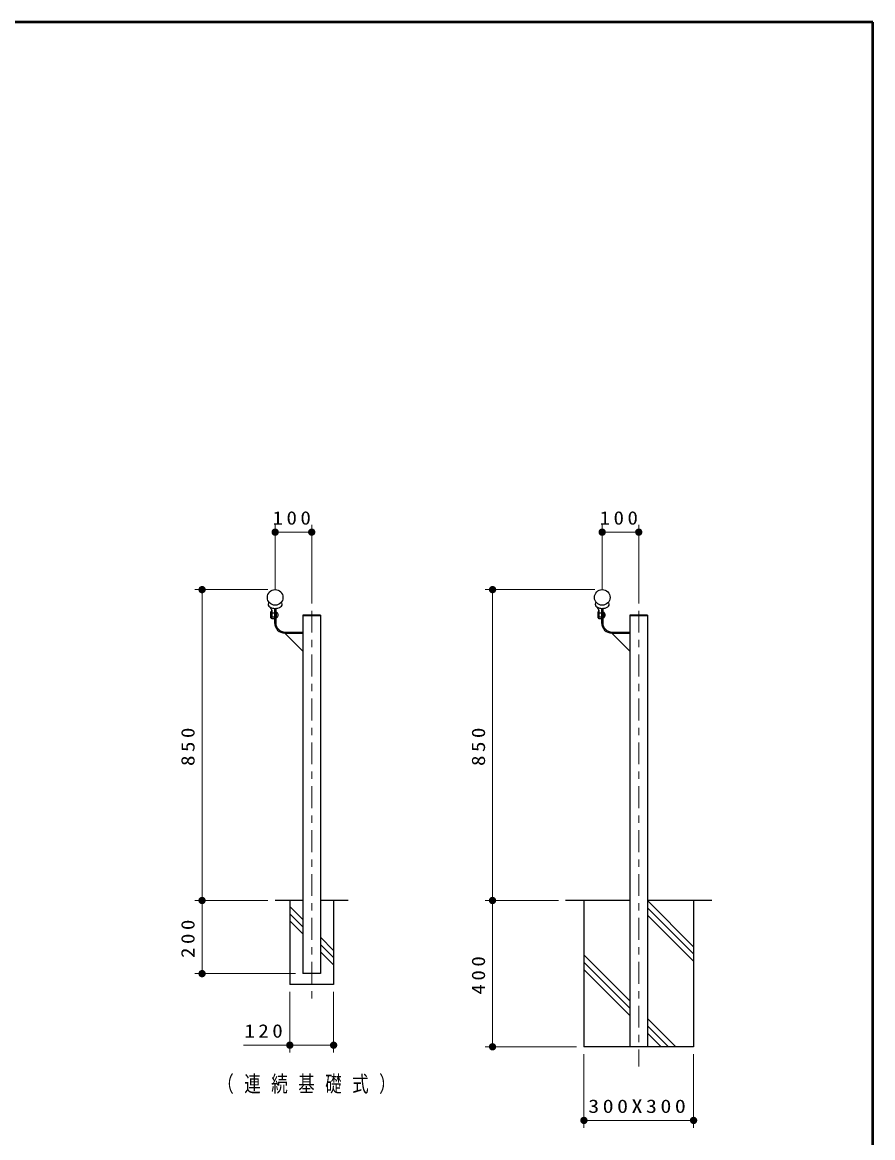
# Model space of a CAD drawing. Units: millimetres on the paper, scale 1:20. Extents: x -365 to 10, y -38 to 257.
# Drawn here: x -116.3 to 0, y 104.5 to 257 of the extents above; entities that cross this region are included whole.
import ezdxf

# ---------------------------------------------------------------- set-up
doc = ezdxf.new("R2010")
doc.units = ezdxf.units.MM
doc.linetypes.add('USER2', pattern=[6, 3, -1, 1, -1])
doc.layers.add('LY_1', color=7, linetype='Continuous', lineweight=25)
doc.layers.add('LY_2', color=7, linetype='Continuous', lineweight=13)
doc.styles.add('ＭＳ ゴシック', font='')
doc.styles.get('ＭＳ ゴシック').set_extended_font_data('MS Gothic')

# ---------------------------------------------------------------- blocks, each defined once
blk = doc.blocks.new('filled_dot')
at = {"color": 0, "linetype": 'Continuous', "lineweight": -2, "const_width": 1.25}
blk.add_lwpolyline([(-0.625, 0, 1), (0.625, 0, 1)], format="xyb", close=True, dxfattribs=at)

msp = doc.modelspace()

# ---------------------------------------------------------------- linework, layer by layer
at = {"layer": 'LY_1', "lineweight": 13}
for p, q in [((-81.748, 179.373), (-81.748, 188.3)), ((-76.748, 177.561), (-76.748, 188.3)), ((-37.006, 179.373), (-37.006, 188.3)), ((-32.006, 177.561), (-32.006, 188.3)), ((-81.748, 187.3), (-76.748, 187.3)), ((-37.006, 187.3), (-32.006, 187.3)), ((-82.748, 179.441), (-92.748, 179.441)), ((-91.748, 136.941), (-91.748, 179.441)), ((-38.006, 179.441), (-53.006, 179.441)), ((-52.006, 136.941), (-52.006, 179.441)), ((-82.748, 136.941), (-92.748, 136.941)), ((-91.748, 126.941), (-91.748, 136.941)), ((-77.963, 134.342), (-79.748, 136.127)), ((-43.006, 136.941), (-53.006, 136.941)), ((-52.006, 116.941), (-52.006, 136.941)), ((-24.506, 130.627), (-30.819, 136.941)), ((-24.506, 129.637), (-30.791, 135.922)), ((-77.963, 133.352), (-79.748, 135.137)), ((-24.506, 128.647), (-30.791, 134.932)), ((-77.963, 132.362), (-79.748, 134.147)), ((-73.748, 130.127), (-75.533, 131.912)), ((-73.748, 129.137), (-75.533, 130.922)), ((-73.748, 128.147), (-75.533, 129.932)), ((-33.221, 123.22), (-39.506, 129.505)), ((-33.221, 122.23), (-39.506, 128.515)), ((-78.963, 126.941), (-92.748, 126.941)), ((-33.221, 121.24), (-39.506, 127.525)), ((-79.748, 124.441), (-79.748, 116.161)), ((-73.748, 124.441), (-73.748, 116.161)), ((-26.941, 116.941), (-30.791, 120.79)), ((-27.931, 116.941), (-30.791, 119.8)), ((-28.921, 116.941), (-30.791, 118.81)), ((-73.748, 117.161), (-86.068, 117.161)), ((-40.506, 116.941), (-53.006, 116.941)), ((-39.506, 115.941), (-39.506, 105.876)), ((-24.506, 115.941), (-24.506, 105.876)), ((-24.506, 106.876), (-39.506, 106.876))]:
    msp.add_line(p, q, dxfattribs=at)
at = {"layer": 'LY_1'}
for p, q in [((-82.659, 177.62), (-82.577, 177.701)), ((-82.539, 177.101), (-82.539, 177.075)), ((-80.837, 177.62), (-80.918, 177.701)), ((-37.917, 177.62), (-37.835, 177.701)), ((-37.797, 177.101), (-37.797, 177.075)), ((-36.095, 177.62), (-36.177, 177.701)), ((-82.323, 176.398), (-82.273, 176.448)), ((-82.323, 175.598), (-82.323, 176.398)), ((-82.323, 175.598), (-82.273, 175.548)), ((-82.273, 176.448), (-82.223, 176.448)), ((-82.223, 175.548), (-82.273, 175.548)), ((-82.223, 175.441), (-82.223, 176.666)), ((-82.223, 176.641), (-82.223, 175.741)), ((-82.223, 176.286), (-81.823, 176.286)), ((-82.223, 175.711), (-81.823, 175.711)), ((-81.823, 175.441), (-82.223, 175.441)), ((-81.823, 176.748), (-81.823, 174.898)), ((-81.673, 176.748), (-81.823, 176.748)), ((-81.673, 176.748), (-81.673, 174.898)), ((-81.673, 176.419), (-81.593, 176.419)), ((-81.593, 175.519), (-81.673, 175.519)), ((-81.593, 176.419), (-81.593, 175.519)), ((-81.593, 176.319), (-81.553, 176.319)), ((-81.553, 175.619), (-81.593, 175.619)), ((-81.553, 175.619), (-81.553, 176.319)), ((-81.343, 175.905), (-81.343, 176.033)), ((-75.533, 175.941), (-77.963, 175.941)), ((-77.963, 175.941), (-77.963, 175.841)), ((-77.963, 175.841), (-77.963, 126.941)), ((-75.533, 175.841), (-77.963, 175.841)), ((-75.533, 175.941), (-75.533, 175.841)), ((-75.533, 175.841), (-75.533, 126.941)), ((-37.581, 176.398), (-37.531, 176.448)), ((-37.581, 175.598), (-37.581, 176.398)), ((-37.581, 175.598), (-37.531, 175.548)), ((-37.531, 176.448), (-37.481, 176.448)), ((-37.481, 175.548), (-37.531, 175.548)), ((-37.481, 175.441), (-37.481, 176.666)), ((-37.481, 176.641), (-37.481, 175.741)), ((-37.481, 176.286), (-37.081, 176.286)), ((-37.481, 175.711), (-37.081, 175.711)), ((-37.081, 175.441), (-37.481, 175.441)), ((-37.081, 176.748), (-37.081, 174.898)), ((-36.931, 176.748), (-37.081, 176.748)), ((-36.931, 176.748), (-36.931, 174.898)), ((-36.931, 176.419), (-36.851, 176.419)), ((-36.851, 175.519), (-36.931, 175.519)), ((-36.851, 176.419), (-36.851, 175.519)), ((-36.851, 176.319), (-36.811, 176.319)), ((-36.811, 175.619), (-36.851, 175.619)), ((-36.811, 175.619), (-36.811, 176.319)), ((-36.601, 175.905), (-36.601, 176.033)), ((-30.791, 175.941), (-33.221, 175.941)), ((-33.221, 175.941), (-33.221, 175.841)), ((-33.221, 175.841), (-33.221, 116.941)), ((-30.791, 175.841), (-33.221, 175.841)), ((-30.791, 175.941), (-30.791, 175.841)), ((-30.791, 175.841), (-30.791, 116.941)), ((-80.423, 173.648), (-77.963, 173.648)), ((-80.423, 173.498), (-77.963, 171.038)), ((-80.423, 173.498), (-77.963, 173.498)), ((-35.681, 173.648), (-33.221, 173.648)), ((-35.681, 173.498), (-33.221, 171.038)), ((-35.681, 173.498), (-33.221, 173.498)), ((-77.963, 136.941), (-81.748, 136.941)), ((-79.748, 136.941), (-79.748, 125.441)), ((-77.963, 136.883), (-78.02, 136.941)), ((-71.748, 136.941), (-75.533, 136.941)), ((-73.748, 136.941), (-73.748, 125.441)), ((-33.221, 136.941), (-42.006, 136.941)), ((-39.506, 136.941), (-39.506, 116.941)), ((-22.006, 136.941), (-30.791, 136.941)), ((-24.506, 136.941), (-24.506, 116.941)), ((-75.533, 126.941), (-77.963, 126.941)), ((-73.748, 125.441), (-79.748, 125.441)), ((-24.506, 116.941), (-39.506, 116.941))]:
    msp.add_line(p, q, dxfattribs=at)
at = {"layer": 'LY_1', "linetype": 'USER2', "lineweight": 13}
for p, q in [((-76.748, 176.561), (-76.748, 122.943)), ((-32.006, 176.561), (-32.006, 114.229))]:
    msp.add_line(p, q, dxfattribs=at)
at = {"layer": 'LY_1'}
for centre in [(-81.748, 178.373), (-37.006, 178.373)]:
    msp.add_circle(centre, 1.067, dxfattribs=at)
for centre, radius, start, end in [((-82.292, 177.431), 0.412, 152.82962, 240), ((-83.146, 176.28), 1, 22.66365, 52.6339), ((-81.748, 178.373), 1.5, 240, 300), ((-81.204, 177.431), 0.412, 299.99999, 27.17038), ((-37.55, 177.431), 0.412, 152.82962, 240), ((-38.404, 176.28), 1, 22.66365, 52.6339), ((-37.006, 178.373), 1.5, 240, 300), ((-36.462, 177.431), 0.412, 299.99999, 27.17038), ((-81.673, 176.723), 0.15, 90, 180), ((-81.643, 176.033), 0.3, 360, 72.5424), ((-81.643, 175.905), 0.3, 287.45761, 0.00001), ((-36.931, 176.723), 0.15, 90, 180), ((-36.901, 176.033), 0.3, 360, 72.5424), ((-36.901, 175.905), 0.3, 287.45761, 0.00001), ((-80.423, 174.898), 1.4, 180, 270), ((-80.423, 174.898), 1.25, 180, 270), ((-35.681, 174.898), 1.4, 180, 270), ((-35.681, 174.898), 1.25, 180, 270)]:
    msp.add_arc(centre, radius, start, end, dxfattribs=at)
at = {"layer": 'LY_2', "lineweight": 50}
for p, q in [((0, 257), (-365, 257)), ((0, 0), (0, 257))]:
    msp.add_line(p, q, dxfattribs=at)

# ---------------------------------------------------------------- block references
at = {"layer": 'LY_1', "lineweight": 13, "xscale": 0.4, "yscale": 0.4}
for p in [(-81.748, 187.3), (-37.006, 187.3), (-79.748, 117.161), (-39.506, 106.876)]:
    msp.add_blockref('filled_dot', p, dxfattribs=at)
for p, rotation in [((-76.748, 187.3), 180), ((-32.006, 187.3), 180), ((-91.748, 179.441), 270), ((-52.006, 179.441), 270), ((-91.748, 136.941), 90), ((-91.748, 136.941), 270), ((-52.006, 136.941), 90), ((-52.006, 136.941), 270), ((-91.748, 126.941), 90), ((-73.748, 117.161), 180), ((-52.006, 116.941), 90), ((-24.506, 106.876), 180)]:
    msp.add_blockref('filled_dot', p, dxfattribs=dict(at, rotation=rotation))

# ---------------------------------------------------------------- texts
at = {"layer": 'LY_1', "style": 'ＭＳ ゴシック'}
for s, insert, char_height, attachment_point in [('\\T1.33;\\W1.15;100', (-79.248, 188.3), 1.833, 8), ('\\T1.33;\\W1.15;100', (-34.506, 188.3), 1.833, 8), ('\\T1.33;\\W1.15;120', (-83.099, 118.161), 1.833, 8), ('\\T1.64;\\W0.75;（連続基礎式）', (-76.748, 111.732), 2.199, 5), ('\\T1.32;\\W1.2;300X300', (-32.006, 107.876), 1.833, 8)]:
    msp.add_mtext(s, dxfattribs=dict(at, insert=insert, char_height=char_height, attachment_point=attachment_point))
at = {"layer": 'LY_1', "char_height": 1.833, "attachment_point": 8, "rotation": 90, "style": 'ＭＳ ゴシック'}
for s, insert in [('\\T1.33;\\W1.15;850', (-92.748, 158.191)), ('\\T1.33;\\W1.15;850', (-53.006, 158.191)), ('\\T1.33;\\W1.15;200', (-92.748, 131.941)), ('\\T1.33;\\W1.15;400', (-53.006, 126.941))]:
    msp.add_mtext(s, dxfattribs=dict(at, insert=insert))

doc.saveas('drawing.dxf')
